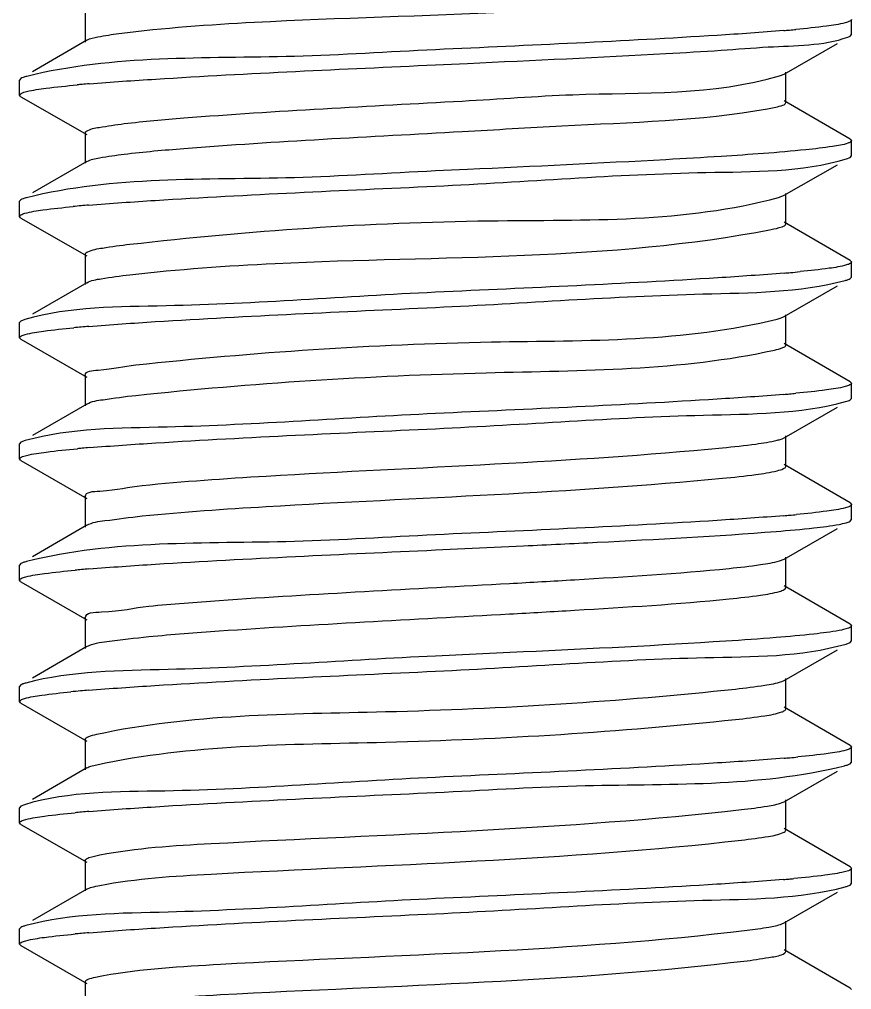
# Model space of a CAD drawing. Extents: x 1247970 to 1725648, y 860327 to 1277876.
# Drawn here: x 1330866.7 to 1330928.2, y 1200047.7 to 1200119.5 of the extents above; entities that cross this region are included whole.
import ezdxf

# ---------------------------------------------------------------- set-up
doc = ezdxf.new("R2010")
doc.units = 0
doc.header["$LTSCALE"] = 1000
doc.header["$MEASUREMENT"] = 0
doc.layers.get('0').update_dxf_attribs({"color": 254})
doc.layers.add('TK', color=4, linetype='Continuous')

# ---------------------------------------------------------------- blocks, each defined once
blk = doc.blocks.new('A$C63786A89')
at = {"linetype": 'Continuous'}
for p, q in [((-2145.461, 7476.357), (-2145.461, 7474.101)), ((-2088.804, 7474.656), (-2088.804, 7475.775)), ((-2145.343, 7474.237), (-2149.364, 7471.907)), ((-2089.074, 7474.466), (-2088.905, 7474.54)), ((-2088.905, 7474.54), (-2088.804, 7474.656)), ((-2093.794, 7471.733), (-2089.847, 7474)), ((-2119.568, 7472.412), (-2117.211, 7472.522)), ((-2093.675, 7469.615), (-2093.675, 7471.871)), ((-2150.233, 7471.403), (-2150.332, 7471.289)), ((-2150.332, 7470.169), (-2150.332, 7471.289)), ((-2094.129, 7471.603), (-2093.796, 7471.733)), ((-2150.231, 7470.054), (-2150.332, 7470.17)), ((-2150.231, 7470.054), (-2145.341, 7467.247)), ((-2088.903, 7466.917), (-2093.792, 7469.751)), ((-2145.461, 7467.384), (-2145.461, 7465.128)), ((-2088.903, 7466.917), (-2088.804, 7466.802)), ((-2088.804, 7465.683), (-2088.804, 7466.802)), ((-2089.176, 7465.461), (-2088.905, 7465.567)), ((-2088.905, 7465.567), (-2088.804, 7465.683)), ((-2145.343, 7465.264), (-2149.364, 7462.934)), ((-2093.794, 7462.76), (-2089.847, 7465.027)), ((-2117.211, 7464.669), (-2119.568, 7464.559)), ((-2093.675, 7460.642), (-2093.675, 7462.898)), ((-2150.233, 7462.43), (-2150.332, 7462.317)), ((-2150.332, 7461.196), (-2150.332, 7462.316)), ((-2150.231, 7461.081), (-2150.332, 7461.196)), ((-2150.231, 7461.081), (-2145.341, 7458.274)), ((-2088.903, 7457.944), (-2093.792, 7460.778)), ((-2145.461, 7458.411), (-2145.461, 7456.155)), ((-2088.903, 7457.944), (-2088.804, 7457.83)), ((-2088.804, 7456.71), (-2088.804, 7457.829)), ((-2145.343, 7456.291), (-2149.364, 7453.961)), ((-2088.905, 7456.594), (-2088.804, 7456.71)), ((-2093.794, 7453.788), (-2089.847, 7456.054)), ((-2093.675, 7451.669), (-2093.675, 7453.925)), ((-2150.233, 7453.458), (-2150.332, 7453.342)), ((-2150.332, 7452.224), (-2150.332, 7453.343)), ((-2149.928, 7453.575), (-2150.232, 7453.458)), ((-2150.231, 7452.108), (-2150.332, 7452.224)), ((-2150.231, 7452.108), (-2145.341, 7449.301)), ((-2088.903, 7448.971), (-2093.792, 7451.805)), ((-2145.461, 7449.438), (-2145.461, 7447.182)), ((-2088.903, 7448.971), (-2088.804, 7448.857)), ((-2088.804, 7447.737), (-2088.804, 7448.857)), ((-2088.905, 7447.621), (-2088.804, 7447.737)), ((-2145.343, 7447.318), (-2149.364, 7444.988)), ((-2093.794, 7444.815), (-2089.847, 7447.081)), ((-2149.896, 7444.611), (-2150.232, 7444.485)), ((-2093.675, 7442.696), (-2093.675, 7444.952)), ((-2150.233, 7444.485), (-2150.332, 7444.37)), ((-2150.332, 7443.251), (-2150.332, 7444.37)), ((-2150.231, 7443.135), (-2150.332, 7443.251)), ((-2150.231, 7443.135), (-2145.341, 7440.328)), ((-2088.903, 7439.998), (-2093.792, 7442.832)), ((-2145.461, 7440.466), (-2145.461, 7438.21)), ((-2088.903, 7439.998), (-2088.804, 7439.884)), ((-2088.804, 7438.764), (-2088.804, 7439.884)), ((-2145.343, 7438.346), (-2149.364, 7436.015)), ((-2088.905, 7438.649), (-2088.804, 7438.765)), ((-2093.794, 7435.842), (-2089.847, 7438.108)), ((-2119.568, 7436.521), (-2113.063, 7436.825)), ((-2093.675, 7433.723), (-2093.675, 7435.979)), ((-2150.233, 7435.512), (-2150.332, 7435.398)), ((-2150.332, 7434.278), (-2150.332, 7435.397)), ((-2094.121, 7435.713), (-2093.795, 7435.842)), ((-2150.231, 7434.162), (-2150.332, 7434.278)), ((-2150.231, 7434.162), (-2145.341, 7431.355)), ((-2088.903, 7431.025), (-2093.792, 7433.859)), ((-2145.461, 7431.493), (-2145.461, 7429.237)), ((-2088.903, 7431.025), (-2088.804, 7430.911)), ((-2088.804, 7429.791), (-2088.804, 7430.911)), ((-2089.206, 7429.56), (-2088.905, 7429.676)), ((-2088.905, 7429.676), (-2088.804, 7429.792)), ((-2145.343, 7429.373), (-2149.364, 7427.042)), ((-2113.063, 7428.972), (-2119.568, 7428.668)), ((-2093.794, 7426.869), (-2089.847, 7429.135)), ((-2093.973, 7426.789), (-2093.795, 7426.869)), ((-2093.675, 7424.75), (-2093.675, 7427.006)), ((-2150.233, 7426.539), (-2150.332, 7426.424)), ((-2150.332, 7425.305), (-2150.332, 7426.424)), ((-2150.231, 7425.189), (-2150.332, 7425.305)), ((-2150.231, 7425.189), (-2145.341, 7422.383)), ((-2088.903, 7422.053), (-2093.792, 7424.886)), ((-2145.461, 7422.52), (-2145.461, 7420.264)), ((-2088.903, 7422.053), (-2088.804, 7421.939)), ((-2088.804, 7420.819), (-2088.804, 7421.938)), ((-2145.343, 7420.4), (-2149.364, 7418.069)), ((-2088.905, 7420.703), (-2088.804, 7420.818)), ((-2093.794, 7417.896), (-2089.847, 7420.162)), ((-2093.675, 7415.777), (-2093.675, 7418.033)), ((-2150.233, 7417.566), (-2150.332, 7417.451)), ((-2150.332, 7416.332), (-2150.332, 7417.452)), ((-2149.96, 7417.674), (-2150.232, 7417.566)), ((-2093.934, 7417.831), (-2093.794, 7417.896)), ((-2150.231, 7416.216), (-2150.332, 7416.332)), ((-2150.231, 7416.216), (-2145.341, 7413.41)), ((-2088.903, 7413.08), (-2093.792, 7415.913)), ((-2145.461, 7413.547), (-2145.461, 7411.291)), ((-2088.903, 7413.08), (-2088.804, 7412.965)), ((-2088.804, 7411.846), (-2088.804, 7412.965)), ((-2088.905, 7411.73), (-2088.804, 7411.846)), ((-2145.343, 7411.427), (-2149.364, 7409.097)), ((-2093.794, 7408.923), (-2089.847, 7411.19)), ((-2093.954, 7408.851), (-2093.794, 7408.923)), ((-2093.675, 7406.805), (-2093.675, 7409.061)), ((-2150.233, 7408.593), (-2150.332, 7408.479)), ((-2150.332, 7407.359), (-2150.332, 7408.479)), ((-2150.231, 7407.244), (-2150.332, 7407.359)), ((-2150.231, 7407.244), (-2145.341, 7404.437)), ((-2088.903, 7404.107), (-2093.792, 7406.941)), ((-2145.461, 7404.574), (-2145.461, 7402.318)), ((-2088.903, 7404.107), (-2088.804, 7403.992))]:
    blk.add_line(p, q, dxfattribs=at)
for centre, radius, start, end in [((-2104.138, 7596.718), 122.206, 274.84469, 275.0439), ((-2102.571, 7578.992), 104.411, 275.04251, 275.30592), ((-2136.241, 7363.351), 108.027, 95.0258, 95.2176), ((-2134.688, 7345.658), 125.788, 94.77978, 95.0242), ((-2136.855, 7361.183), 101.194, 95.05427, 95.39279), ((-2134.858, 7338.656), 123.81, 94.79824, 95.05634), ((-2103.975, 7576.897), 120.324, 274.86406, 275.07588), ((-2101.959, 7554.327), 97.664, 275.06926, 275.49154), ((-2136.752, 7351.079), 102.331, 95.04927, 95.36277), ((-2134.823, 7329.273), 124.221, 94.79381, 95.05055), ((-2104.142, 7569.853), 122.26, 274.84407, 275.04314), ((-2102.586, 7552.238), 104.576, 275.04185, 275.30177), ((-2136.19, 7335.865), 108.597, 95.0234, 95.20382), ((-2134.674, 7318.577), 125.951, 94.77815, 95.0216), ((-2104.12, 7560.623), 122.002, 274.84652, 275.04768), ((-2102.496, 7542.271), 103.578, 275.04581, 275.32782), ((-2136.553, 7330.932), 104.541, 95.04051, 95.30424), ((-2134.776, 7310.788), 124.763, 94.78943, 95.04046), ((-2137.194, 7328.99), 97.481, 95.06841, 95.49857), ((-2134.939, 7303.699), 122.872, 94.80657, 95.07373), ((-2104.059, 7541.971), 121.293, 274.85404, 275.05867), ((-2102.292, 7522.076), 101.32, 275.05529, 275.38761), ((-2136.561, 7313.072), 104.454, 95.04078, 95.30645), ((-2134.777, 7292.849), 124.756, 94.78924, 95.04077), ((-2104.233, 7535.004), 123.306, 274.83319, 275.02702), ((-2102.894, 7519.77), 108.013, 275.0273, 275.2165), ((-2136.549, 7303.964), 104.59, 95.04032, 95.30287), ((-2134.776, 7283.864), 124.768, 94.78941, 95.04024)]:
    blk.add_arc(centre, radius, start, end, dxfattribs=at)
for points, knots in [([(-2142.976, 7474.732), (-2139.65, 7475.161), (-2123.75, 7476.26), (-2107.726, 7476.115), (-2095.302, 7478.078)], [0, 0, 0, 0, 0.21048, 1, 1, 1, 1]), ([(-2089.272, 7475.526), (-2089.725, 7475.405), (-2090.943, 7475.229), (-2092.161, 7475.098), (-2092.915, 7475.028)], [0, 0, 0, 0, 0.382555, 1, 1, 1, 1]), ([(-2088.805, 7475.775), (-2088.805, 7475.718), (-2088.996, 7475.598), (-2089.152, 7475.558), (-2089.272, 7475.526)], [0, 0, 0, 0, 0.314889, 1, 1, 1, 1]), ([(-2093.817, 7474.948), (-2095.455, 7474.81), (-2104.033, 7474.227), (-2112.622, 7473.854), (-2119.568, 7473.532)], [0, 0, 0, 0, 0.191213, 1, 1, 1, 1]), ([(-2145.343, 7474.237), (-2145.098, 7474.378), (-2144.284, 7474.534), (-2143.497, 7474.665), (-2142.976, 7474.732)], [0, 0, 0, 0, 0.35001, 1, 1, 1, 1]), ([(-2098.446, 7473.493), (-2097.284, 7473.567), (-2094.173, 7473.858), (-2090.94, 7473.811), (-2089.074, 7474.466)], [0, 0, 0, 0, 0.370574, 1, 1, 1, 1]), ([(-2119.568, 7473.532), (-2123.044, 7473.371), (-2133.089, 7472.69), (-2143.373, 7473.158), (-2149.794, 7471.556)], [0, 0, 0, 0, 0.344677, 1, 1, 1, 1]), ([(-2117.211, 7472.522), (-2112.318, 7472.75), (-2106.061, 7473.041), (-2099.809, 7473.406), (-2098.446, 7473.493)], [0, 0, 0, 0, 0.782067, 1, 1, 1, 1]), ([(-2145.17, 7471.009), (-2143.531, 7471.146), (-2135.003, 7471.721), (-2126.463, 7472.092), (-2119.568, 7472.412)], [0, 0, 0, 0, 0.192345, 1, 1, 1, 1]), ([(-2149.794, 7471.556), (-2149.882, 7471.534), (-2150.031, 7471.493), (-2150.177, 7471.435), (-2150.232, 7471.403)], [0, 0, 0, 0, 0.588701, 1, 1, 1, 1]), ([(-2117.584, 7469.737), (-2114.858, 7469.888), (-2107.071, 7470.513), (-2099.032, 7470.149), (-2094.129, 7471.603)], [0, 0, 0, 0, 0.348013, 1, 1, 1, 1]), ([(-2150.33, 7470.17), (-2150.329, 7470.233), (-2150.107, 7470.359), (-2149.933, 7470.402), (-2149.797, 7470.436)], [0, 0, 0, 0, 0.309989, 1, 1, 1, 1]), ([(-2149.797, 7470.436), (-2149.326, 7470.554), (-2148.079, 7470.73), (-2146.831, 7470.86), (-2146.064, 7470.93)], [0, 0, 0, 0, 0.386974, 1, 1, 1, 1]), ([(-2142.585, 7468.064), (-2141.12, 7468.24), (-2132.795, 7468.952), (-2124.451, 7469.357), (-2117.584, 7469.737)], [0, 0, 0, 0, 0.176637, 1, 1, 1, 1]), ([(-2117.584, 7467.481), (-2115.129, 7467.617), (-2107.605, 7468.098), (-2100.021, 7468.282), (-2095.009, 7469.154)], [0, 0, 0, 0, 0.325845, 1, 1, 1, 1]), ([(-2095.009, 7469.154), (-2094.673, 7469.213), (-2094.301, 7469.3), (-2093.676, 7469.479), (-2093.675, 7469.615)], [0, 0, 0, 0, 0.715061, 1, 1, 1, 1]), ([(-2145.367, 7467.506), (-2145.098, 7467.68), (-2144.126, 7467.835), (-2143.208, 7467.989), (-2142.585, 7468.064)], [0, 0, 0, 0, 0.337816, 1, 1, 1, 1]), ([(-2145.46, 7467.384), (-2145.46, 7467.406), (-2145.436, 7467.458), (-2145.393, 7467.489), (-2145.367, 7467.506)], [0, 0, 0, 0, 0.411843, 1, 1, 1, 1]), ([(-2142.585, 7465.808), (-2141.12, 7465.984), (-2132.795, 7466.696), (-2124.451, 7467.101), (-2117.584, 7467.481)], [0, 0, 0, 0, 0.176637, 1, 1, 1, 1]), ([(-2089.074, 7466.613), (-2089.438, 7466.485), (-2090.483, 7466.321), (-2091.521, 7466.194), (-2092.182, 7466.127)], [0, 0, 0, 0, 0.367326, 1, 1, 1, 1]), ([(-2088.805, 7466.802), (-2088.805, 7466.763), (-2088.902, 7466.672), (-2089.004, 7466.637), (-2089.074, 7466.613)], [0, 0, 0, 0, 0.342094, 1, 1, 1, 1]), ([(-2145.343, 7465.264), (-2145.063, 7465.426), (-2144.111, 7465.588), (-2143.196, 7465.734), (-2142.585, 7465.808)], [0, 0, 0, 0, 0.344656, 1, 1, 1, 1]), ([(-2119.568, 7463.44), (-2112.9, 7463.749), (-2102.861, 7464.622), (-2092.51, 7464.462), (-2089.176, 7465.461)], [0, 0, 0, 0, 0.657254, 1, 1, 1, 1]), ([(-2098.446, 7465.64), (-2099.809, 7465.553), (-2106.061, 7465.187), (-2112.318, 7464.896), (-2117.211, 7464.669)], [0, 0, 0, 0, 0.217933, 1, 1, 1, 1]), ([(-2119.568, 7464.559), (-2123.046, 7464.398), (-2133.092, 7463.716), (-2143.378, 7464.189), (-2149.797, 7462.582)], [0, 0, 0, 0, 0.344786, 1, 1, 1, 1]), ([(-2145.214, 7462.032), (-2143.576, 7462.17), (-2135.033, 7462.747), (-2126.479, 7463.119), (-2119.568, 7463.44)], [0, 0, 0, 0, 0.191987, 1, 1, 1, 1]), ([(-2149.797, 7462.582), (-2149.885, 7462.56), (-2150.033, 7462.519), (-2150.177, 7462.462), (-2150.232, 7462.43)], [0, 0, 0, 0, 0.588358, 1, 1, 1, 1]), ([(-2142.167, 7459.139), (-2133.352, 7460.136), (-2117.438, 7461.27), (-2101.109, 7460.714), (-2094.206, 7462.608)], [0, 0, 0, 0, 0.553472, 1, 1, 1, 1]), ([(-2094.206, 7462.608), (-2094.125, 7462.63), (-2093.985, 7462.673), (-2093.849, 7462.73), (-2093.796, 7462.76)], [0, 0, 0, 0, 0.577372, 1, 1, 1, 1]), ([(-2149.928, 7461.428), (-2149.492, 7461.553), (-2148.3, 7461.728), (-2147.109, 7461.859), (-2146.366, 7461.93)], [0, 0, 0, 0, 0.377599, 1, 1, 1, 1]), ([(-2150.33, 7461.196), (-2150.331, 7461.247), (-2150.171, 7461.36), (-2150.032, 7461.398), (-2149.928, 7461.428)], [0, 0, 0, 0, 0.321011, 1, 1, 1, 1]), ([(-2094.743, 7460.23), (-2094.473, 7460.282), (-2094.162, 7460.354), (-2093.677, 7460.529), (-2093.676, 7460.642)], [0, 0, 0, 0, 0.708865, 1, 1, 1, 1]), ([(-2142.167, 7456.883), (-2138.594, 7457.287), (-2122.793, 7458.431), (-2106.77, 7457.897), (-2094.743, 7460.23)], [0, 0, 0, 0, 0.226941, 1, 1, 1, 1]), ([(-2145.277, 7458.582), (-2144.937, 7458.739), (-2143.879, 7458.915), (-2142.843, 7459.063), (-2142.167, 7459.139)], [0, 0, 0, 0, 0.355088, 1, 1, 1, 1]), ([(-2145.46, 7458.411), (-2145.46, 7458.443), (-2145.402, 7458.522), (-2145.326, 7458.559), (-2145.277, 7458.582)], [0, 0, 0, 0, 0.373584, 1, 1, 1, 1]), ([(-2089.176, 7457.607), (-2089.593, 7457.482), (-2090.744, 7457.311), (-2091.893, 7457.181), (-2092.612, 7457.111)], [0, 0, 0, 0, 0.375717, 1, 1, 1, 1]), ([(-2088.805, 7457.83), (-2088.805, 7457.782), (-2088.949, 7457.673), (-2089.08, 7457.636), (-2089.176, 7457.607)], [0, 0, 0, 0, 0.325297, 1, 1, 1, 1]), ([(-2145.343, 7456.291), (-2145.026, 7456.476), (-2143.925, 7456.64), (-2142.875, 7456.803), (-2142.167, 7456.883)], [0, 0, 0, 0, 0.340041, 1, 1, 1, 1]), ([(-2093.772, 7457.007), (-2095.41, 7456.867), (-2104.002, 7456.282), (-2112.607, 7455.909), (-2119.568, 7455.586)], [0, 0, 0, 0, 0.190813, 1, 1, 1, 1]), ([(-2119.568, 7454.467), (-2112.978, 7454.773), (-2102.946, 7455.564), (-2092.681, 7455.553), (-2089.275, 7456.46)], [0, 0, 0, 0, 0.651773, 1, 1, 1, 1]), ([(-2089.275, 7456.46), (-2089.201, 7456.479), (-2089.075, 7456.517), (-2088.953, 7456.567), (-2088.905, 7456.594)], [0, 0, 0, 0, 0.580929, 1, 1, 1, 1]), ([(-2119.568, 7455.586), (-2126.209, 7455.278), (-2136.247, 7454.435), (-2146.568, 7454.541), (-2149.928, 7453.575)], [0, 0, 0, 0, 0.655366, 1, 1, 1, 1]), ([(-2145.204, 7453.06), (-2143.566, 7453.197), (-2135.026, 7453.775), (-2126.475, 7454.146), (-2119.568, 7454.467)], [0, 0, 0, 0, 0.192044, 1, 1, 1, 1]), ([(-2141.724, 7450.215), (-2132.988, 7451.146), (-2117.24, 7452.231), (-2101.16, 7451.892), (-2094.312, 7453.607)], [0, 0, 0, 0, 0.554468, 1, 1, 1, 1]), ([(-2094.312, 7453.607), (-2094.208, 7453.633), (-2094.032, 7453.683), (-2093.861, 7453.75), (-2093.796, 7453.788)], [0, 0, 0, 0, 0.587381, 1, 1, 1, 1]), ([(-2149.896, 7452.464), (-2149.454, 7452.586), (-2148.256, 7452.761), (-2147.06, 7452.891), (-2146.316, 7452.961)], [0, 0, 0, 0, 0.380364, 1, 1, 1, 1]), ([(-2150.33, 7452.224), (-2150.33, 7452.278), (-2150.156, 7452.394), (-2150.008, 7452.433), (-2149.896, 7452.464)], [0, 0, 0, 0, 0.318141, 1, 1, 1, 1]), ([(-2141.724, 7447.959), (-2133.123, 7448.876), (-2117.412, 7449.856), (-2101.471, 7449.778), (-2094.507, 7451.306)], [0, 0, 0, 0, 0.548159, 1, 1, 1, 1]), ([(-2094.507, 7451.306), (-2094.296, 7451.352), (-2094.041, 7451.412), (-2093.677, 7451.577), (-2093.676, 7451.669)], [0, 0, 0, 0, 0.700771, 1, 1, 1, 1]), ([(-2145.459, 7449.438), (-2145.461, 7449.781), (-2143.543, 7449.837), (-2142.655, 7450.116), (-2141.724, 7450.215)], [0, 0, 0, 0, 0.26768, 1, 1, 1, 1]), ([(-2089.275, 7448.606), (-2089.729, 7448.485), (-2090.949, 7448.31), (-2092.168, 7448.179), (-2092.923, 7448.109)], [0, 0, 0, 0, 0.382843, 1, 1, 1, 1]), ([(-2088.805, 7448.857), (-2088.805, 7448.799), (-2088.997, 7448.679), (-2089.155, 7448.638), (-2089.275, 7448.606)], [0, 0, 0, 0, 0.314518, 1, 1, 1, 1]), ([(-2145.343, 7447.318), (-2144.987, 7447.526), (-2143.727, 7447.691), (-2142.534, 7447.873), (-2141.724, 7447.959)], [0, 0, 0, 0, 0.335908, 1, 1, 1, 1]), ([(-2093.818, 7448.03), (-2095.456, 7447.891), (-2104.034, 7447.308), (-2112.623, 7446.936), (-2119.568, 7446.613)], [0, 0, 0, 0, 0.191221, 1, 1, 1, 1]), ([(-2119.568, 7445.494), (-2112.964, 7445.8), (-2102.93, 7446.605), (-2092.651, 7446.57), (-2089.257, 7447.492)], [0, 0, 0, 0, 0.65275, 1, 1, 1, 1]), ([(-2089.257, 7447.492), (-2089.187, 7447.511), (-2089.067, 7447.547), (-2088.951, 7447.595), (-2088.905, 7447.621)], [0, 0, 0, 0, 0.578777, 1, 1, 1, 1]), ([(-2119.568, 7446.613), (-2126.185, 7446.306), (-2136.221, 7445.489), (-2146.514, 7445.547), (-2149.896, 7444.611)], [0, 0, 0, 0, 0.653697, 1, 1, 1, 1]), ([(-2145.165, 7444.09), (-2143.527, 7444.227), (-2135, 7444.803), (-2126.462, 7445.174), (-2119.568, 7445.494)], [0, 0, 0, 0, 0.192375, 1, 1, 1, 1]), ([(-2098.355, 7444.08), (-2097.528, 7444.159), (-2096.172, 7444.308), (-2094.818, 7444.507), (-2094.299, 7444.638)], [0, 0, 0, 0, 0.608511, 1, 1, 1, 1]), ([(-2094.299, 7444.638), (-2094.198, 7444.663), (-2094.026, 7444.712), (-2093.859, 7444.778), (-2093.795, 7444.815)], [0, 0, 0, 0, 0.586653, 1, 1, 1, 1]), ([(-2149.798, 7443.517), (-2149.324, 7443.636), (-2148.068, 7443.812), (-2146.811, 7443.944), (-2146.039, 7444.014)], [0, 0, 0, 0, 0.386699, 1, 1, 1, 1]), ([(-2141.254, 7441.291), (-2138.204, 7441.599), (-2123.903, 7442.566), (-2109.568, 7443.001), (-2098.355, 7444.08)], [0, 0, 0, 0, 0.213912, 1, 1, 1, 1]), ([(-2150.33, 7443.251), (-2150.329, 7443.314), (-2150.107, 7443.44), (-2149.934, 7443.483), (-2149.798, 7443.517)], [0, 0, 0, 0, 0.309937, 1, 1, 1, 1]), ([(-2094.299, 7442.382), (-2094.14, 7442.422), (-2093.937, 7442.472), (-2093.676, 7442.622), (-2093.676, 7442.696)], [0, 0, 0, 0, 0.689828, 1, 1, 1, 1]), ([(-2141.254, 7439.035), (-2138.204, 7439.343), (-2123.903, 7440.31), (-2109.568, 7440.745), (-2098.355, 7441.824)], [0, 0, 0, 0, 0.213912, 1, 1, 1, 1]), ([(-2098.355, 7441.824), (-2097.528, 7441.903), (-2096.172, 7442.052), (-2094.818, 7442.251), (-2094.299, 7442.382)], [0, 0, 0, 0, 0.608511, 1, 1, 1, 1]), ([(-2145.459, 7440.466), (-2145.459, 7440.849), (-2143.291, 7440.863), (-2142.302, 7441.185), (-2141.254, 7441.291)], [0, 0, 0, 0, 0.266854, 1, 1, 1, 1]), ([(-2089.257, 7439.638), (-2089.705, 7439.516), (-2090.917, 7439.342), (-2092.127, 7439.21), (-2092.878, 7439.14)], [0, 0, 0, 0, 0.381504, 1, 1, 1, 1]), ([(-2088.805, 7439.884), (-2088.805, 7439.828), (-2088.988, 7439.71), (-2089.141, 7439.67), (-2089.257, 7439.638)], [0, 0, 0, 0, 0.316296, 1, 1, 1, 1]), ([(-2145.343, 7438.346), (-2144.945, 7438.577), (-2143.518, 7438.741), (-2142.174, 7438.942), (-2141.254, 7439.035)], [0, 0, 0, 0, 0.332284, 1, 1, 1, 1]), ([(-2093.813, 7439.057), (-2095.45, 7438.918), (-2104.03, 7438.335), (-2112.62, 7437.963), (-2119.568, 7437.641)], [0, 0, 0, 0, 0.19116, 1, 1, 1, 1]), ([(-2094.382, 7437.891), (-2093.449, 7437.966), (-2091.893, 7438.107), (-2090.339, 7438.296), (-2089.723, 7438.414)], [0, 0, 0, 0, 0.598888, 1, 1, 1, 1]), ([(-2089.723, 7438.414), (-2089.552, 7438.447), (-2089.275, 7438.508), (-2089.001, 7438.594), (-2088.906, 7438.649)], [0, 0, 0, 0, 0.614997, 1, 1, 1, 1]), ([(-2119.568, 7437.641), (-2123.046, 7437.479), (-2133.092, 7436.797), (-2143.379, 7437.271), (-2149.798, 7435.664)], [0, 0, 0, 0, 0.344792, 1, 1, 1, 1]), ([(-2113.063, 7436.825), (-2111.246, 7436.912), (-2105.016, 7437.218), (-2098.785, 7437.535), (-2094.382, 7437.891)], [0, 0, 0, 0, 0.291742, 1, 1, 1, 1]), ([(-2145.193, 7435.115), (-2143.555, 7435.253), (-2135.019, 7435.829), (-2126.471, 7436.201), (-2119.568, 7436.521)], [0, 0, 0, 0, 0.192162, 1, 1, 1, 1]), ([(-2149.798, 7435.664), (-2149.885, 7435.642), (-2150.033, 7435.6), (-2150.177, 7435.544), (-2150.232, 7435.512)], [0, 0, 0, 0, 0.58834, 1, 1, 1, 1]), ([(-2097.861, 7435.156), (-2097.085, 7435.234), (-2095.834, 7435.381), (-2094.582, 7435.576), (-2094.121, 7435.713)], [0, 0, 0, 0, 0.618752, 1, 1, 1, 1]), ([(-2149.86, 7434.528), (-2149.406, 7434.649), (-2148.188, 7434.824), (-2146.971, 7434.955), (-2146.217, 7435.025)], [0, 0, 0, 0, 0.382878, 1, 1, 1, 1]), ([(-2114.093, 7434.04), (-2112.494, 7434.13), (-2107.08, 7434.448), (-2101.664, 7434.771), (-2097.861, 7435.156)], [0, 0, 0, 0, 0.295289, 1, 1, 1, 1]), ([(-2150.33, 7434.278), (-2150.33, 7434.335), (-2150.138, 7434.456), (-2149.981, 7434.496), (-2149.86, 7434.528)], [0, 0, 0, 0, 0.31456, 1, 1, 1, 1]), ([(-2140.759, 7432.367), (-2139.028, 7432.533), (-2130.146, 7433.202), (-2121.249, 7433.636), (-2114.093, 7434.04)], [0, 0, 0, 0, 0.195254, 1, 1, 1, 1]), ([(-2097.861, 7432.9), (-2097.085, 7432.978), (-2095.834, 7433.125), (-2094.582, 7433.32), (-2094.121, 7433.457)], [0, 0, 0, 0, 0.618752, 1, 1, 1, 1]), ([(-2094.121, 7433.457), (-2094.007, 7433.492), (-2093.85, 7433.536), (-2093.676, 7433.665), (-2093.676, 7433.723)], [0, 0, 0, 0, 0.674879, 1, 1, 1, 1]), ([(-2114.093, 7431.784), (-2112.494, 7431.874), (-2107.08, 7432.192), (-2101.664, 7432.515), (-2097.861, 7432.9)], [0, 0, 0, 0, 0.295289, 1, 1, 1, 1]), ([(-2145.459, 7431.493), (-2145.458, 7431.919), (-2143.025, 7431.886), (-2141.929, 7432.255), (-2140.759, 7432.367)], [0, 0, 0, 0, 0.266291, 1, 1, 1, 1]), ([(-2140.759, 7430.111), (-2139.028, 7430.277), (-2130.146, 7430.946), (-2121.249, 7431.38), (-2114.093, 7431.784)], [0, 0, 0, 0, 0.195254, 1, 1, 1, 1]), ([(-2089.723, 7430.561), (-2090.339, 7430.443), (-2091.893, 7430.254), (-2093.449, 7430.113), (-2094.382, 7430.037)], [0, 0, 0, 0, 0.401112, 1, 1, 1, 1]), ([(-2088.805, 7430.911), (-2088.805, 7430.815), (-2089.225, 7430.666), (-2089.491, 7430.605), (-2089.723, 7430.561)], [0, 0, 0, 0, 0.289268, 1, 1, 1, 1]), ([(-2145.342, 7429.373), (-2144.901, 7429.629), (-2143.298, 7429.79), (-2141.794, 7430.012), (-2140.759, 7430.111)], [0, 0, 0, 0, 0.329089, 1, 1, 1, 1]), ([(-2119.568, 7427.548), (-2112.925, 7427.857), (-2102.887, 7428.701), (-2092.565, 7428.593), (-2089.206, 7429.56)], [0, 0, 0, 0, 0.655449, 1, 1, 1, 1]), ([(-2094.382, 7430.037), (-2095.618, 7429.937), (-2101.841, 7429.506), (-2108.071, 7429.209), (-2113.063, 7428.972)], [0, 0, 0, 0, 0.198807, 1, 1, 1, 1]), ([(-2119.568, 7428.668), (-2126.158, 7428.362), (-2136.189, 7427.571), (-2146.454, 7427.582), (-2149.86, 7426.675)], [0, 0, 0, 0, 0.651775, 1, 1, 1, 1]), ([(-2145.235, 7426.139), (-2143.597, 7426.277), (-2135.047, 7426.856), (-2126.486, 7427.227), (-2119.568, 7427.548)], [0, 0, 0, 0, 0.1918, 1, 1, 1, 1]), ([(-2149.86, 7426.675), (-2149.934, 7426.655), (-2150.061, 7426.618), (-2150.184, 7426.567), (-2150.232, 7426.539)], [0, 0, 0, 0, 0.581779, 1, 1, 1, 1]), ([(-2097.393, 7426.232), (-2096.667, 7426.309), (-2095.525, 7426.456), (-2094.374, 7426.643), (-2093.973, 7426.789)], [0, 0, 0, 0, 0.631125, 1, 1, 1, 1]), ([(-2149.96, 7425.527), (-2149.545, 7425.652), (-2148.397, 7425.823), (-2147.252, 7425.953), (-2146.534, 7426.022)], [0, 0, 0, 0, 0.375761, 1, 1, 1, 1]), ([(-2144.619, 7422.885), (-2137.645, 7424.406), (-2121.702, 7424.338), (-2105.987, 7425.313), (-2097.393, 7426.232)], [0, 0, 0, 0, 0.45232, 1, 1, 1, 1]), ([(-2150.33, 7425.305), (-2150.331, 7425.353), (-2150.186, 7425.461), (-2150.056, 7425.498), (-2149.96, 7425.527)], [0, 0, 0, 0, 0.325451, 1, 1, 1, 1]), ([(-2097.393, 7423.976), (-2096.667, 7424.053), (-2095.525, 7424.2), (-2094.374, 7424.387), (-2093.973, 7424.533)], [0, 0, 0, 0, 0.631125, 1, 1, 1, 1]), ([(-2093.973, 7424.533), (-2093.895, 7424.562), (-2093.781, 7424.602), (-2093.676, 7424.707), (-2093.676, 7424.75)], [0, 0, 0, 0, 0.65392, 1, 1, 1, 1]), ([(-2144.619, 7420.629), (-2137.645, 7422.15), (-2121.702, 7422.082), (-2105.987, 7423.057), (-2097.393, 7423.976)], [0, 0, 0, 0, 0.45232, 1, 1, 1, 1]), ([(-2145.459, 7422.52), (-2145.459, 7422.613), (-2145.09, 7422.778), (-2144.833, 7422.838), (-2144.619, 7422.885)], [0, 0, 0, 0, 0.298842, 1, 1, 1, 1]), ([(-2089.206, 7421.707), (-2089.642, 7421.581), (-2090.839, 7421.407), (-2092.033, 7421.274), (-2092.779, 7421.204)], [0, 0, 0, 0, 0.377357, 1, 1, 1, 1]), ([(-2088.805, 7421.939), (-2088.804, 7421.888), (-2088.964, 7421.774), (-2089.103, 7421.737), (-2089.206, 7421.707)], [0, 0, 0, 0, 0.321089, 1, 1, 1, 1]), ([(-2093.795, 7421.113), (-2095.433, 7420.974), (-2104.018, 7420.39), (-2112.615, 7420.018), (-2119.568, 7419.695)], [0, 0, 0, 0, 0.191028, 1, 1, 1, 1]), ([(-2145.342, 7420.4), (-2145.255, 7420.45), (-2145.014, 7420.536), (-2144.768, 7420.596), (-2144.619, 7420.629)], [0, 0, 0, 0, 0.397335, 1, 1, 1, 1]), ([(-2119.568, 7418.575), (-2116.089, 7418.737), (-2106.042, 7419.419), (-2095.755, 7418.944), (-2089.336, 7420.552)], [0, 0, 0, 0, 0.344834, 1, 1, 1, 1]), ([(-2089.336, 7420.552), (-2089.249, 7420.574), (-2089.103, 7420.615), (-2088.96, 7420.671), (-2088.906, 7420.703)], [0, 0, 0, 0, 0.587358, 1, 1, 1, 1]), ([(-2119.568, 7419.695), (-2126.236, 7419.385), (-2136.275, 7418.512), (-2146.626, 7418.673), (-2149.96, 7417.674)], [0, 0, 0, 0, 0.657286, 1, 1, 1, 1]), ([(-2145.193, 7417.169), (-2143.555, 7417.307), (-2135.019, 7417.884), (-2126.471, 7418.255), (-2119.568, 7418.575)], [0, 0, 0, 0, 0.192157, 1, 1, 1, 1]), ([(-2096.95, 7417.307), (-2096.309, 7417.38), (-2095.301, 7417.517), (-2094.285, 7417.694), (-2093.934, 7417.831)], [0, 0, 0, 0, 0.631648, 1, 1, 1, 1]), ([(-2149.865, 7416.581), (-2149.412, 7416.702), (-2148.193, 7416.878), (-2146.975, 7417.009), (-2146.221, 7417.079)], [0, 0, 0, 0, 0.382441, 1, 1, 1, 1]), ([(-2144.382, 7413.961), (-2141.674, 7414.483), (-2125.798, 7415.434), (-2109.961, 7415.833), (-2096.95, 7417.307)], [0, 0, 0, 0, 0.17394, 1, 1, 1, 1]), ([(-2150.33, 7416.332), (-2150.33, 7416.389), (-2150.14, 7416.509), (-2149.984, 7416.549), (-2149.865, 7416.581)], [0, 0, 0, 0, 0.315045, 1, 1, 1, 1]), ([(-2096.95, 7415.051), (-2096.276, 7415.128), (-2095.245, 7415.276), (-2094.191, 7415.451), (-2093.854, 7415.609)], [0, 0, 0, 0, 0.645566, 1, 1, 1, 1]), ([(-2093.854, 7415.609), (-2093.806, 7415.632), (-2093.731, 7415.668), (-2093.675, 7415.746), (-2093.676, 7415.777)], [0, 0, 0, 0, 0.625023, 1, 1, 1, 1]), ([(-2144.382, 7411.705), (-2141.674, 7412.227), (-2125.798, 7413.178), (-2109.961, 7413.577), (-2096.95, 7415.051)], [0, 0, 0, 0, 0.17394, 1, 1, 1, 1]), ([(-2145.46, 7413.547), (-2145.459, 7413.661), (-2144.968, 7413.836), (-2144.654, 7413.908), (-2144.382, 7413.961)], [0, 0, 0, 0, 0.290846, 1, 1, 1, 1]), ([(-2089.336, 7412.699), (-2089.808, 7412.581), (-2091.056, 7412.405), (-2092.305, 7412.274), (-2093.073, 7412.204)], [0, 0, 0, 0, 0.386815, 1, 1, 1, 1]), ([(-2088.805, 7412.965), (-2088.806, 7412.902), (-2089.028, 7412.776), (-2089.201, 7412.733), (-2089.336, 7412.699)], [0, 0, 0, 0, 0.309976, 1, 1, 1, 1]), ([(-2145.342, 7411.427), (-2145.23, 7411.492), (-2144.908, 7411.594), (-2144.583, 7411.666), (-2144.382, 7411.705)], [0, 0, 0, 0, 0.385259, 1, 1, 1, 1]), ([(-2093.844, 7412.136), (-2095.482, 7411.998), (-2104.051, 7411.416), (-2112.631, 7411.044), (-2119.568, 7410.722)], [0, 0, 0, 0, 0.191422, 1, 1, 1, 1]), ([(-2119.568, 7409.602), (-2112.984, 7409.908), (-2102.953, 7410.693), (-2092.695, 7410.693), (-2089.284, 7411.593)], [0, 0, 0, 0, 0.651398, 1, 1, 1, 1]), ([(-2089.284, 7411.593), (-2089.208, 7411.613), (-2089.079, 7411.651), (-2088.954, 7411.702), (-2088.905, 7411.73)], [0, 0, 0, 0, 0.58188, 1, 1, 1, 1]), ([(-2119.568, 7410.722), (-2126.161, 7410.416), (-2136.194, 7409.621), (-2146.462, 7409.638), (-2149.865, 7408.728)], [0, 0, 0, 0, 0.652041, 1, 1, 1, 1]), ([(-2145.193, 7408.197), (-2143.555, 7408.334), (-2135.019, 7408.911), (-2126.471, 7409.282), (-2119.568, 7409.602)], [0, 0, 0, 0, 0.192165, 1, 1, 1, 1]), ([(-2149.865, 7408.728), (-2149.938, 7408.708), (-2150.063, 7408.671), (-2150.185, 7408.621), (-2150.232, 7408.593)], [0, 0, 0, 0, 0.581202, 1, 1, 1, 1]), ([(-2096.534, 7408.383), (-2095.993, 7408.449), (-2095.129, 7408.571), (-2094.263, 7408.735), (-2093.954, 7408.851)], [0, 0, 0, 0, 0.622926, 1, 1, 1, 1]), ([(-2149.861, 7407.609), (-2149.408, 7407.73), (-2148.188, 7407.905), (-2146.969, 7408.037), (-2146.215, 7408.107)], [0, 0, 0, 0, 0.382721, 1, 1, 1, 1]), ([(-2144.115, 7405.037), (-2141.261, 7405.531), (-2125.354, 7406.535), (-2109.444, 7406.824), (-2096.534, 7408.383)], [0, 0, 0, 0, 0.182175, 1, 1, 1, 1]), ([(-2150.33, 7407.359), (-2150.33, 7407.416), (-2150.139, 7407.537), (-2149.982, 7407.577), (-2149.861, 7407.609)], [0, 0, 0, 0, 0.314686, 1, 1, 1, 1]), ([(-2096.534, 7406.127), (-2095.913, 7406.202), (-2095, 7406.356), (-2094.031, 7406.51), (-2093.765, 7406.685)], [0, 0, 0, 0, 0.662909, 1, 1, 1, 1]), ([(-2093.765, 7406.685), (-2093.74, 7406.702), (-2093.698, 7406.733), (-2093.675, 7406.783), (-2093.675, 7406.805)], [0, 0, 0, 0, 0.586391, 1, 1, 1, 1]), ([(-2144.115, 7402.781), (-2141.261, 7403.275), (-2125.354, 7404.279), (-2109.444, 7404.568), (-2096.534, 7406.127)], [0, 0, 0, 0, 0.182175, 1, 1, 1, 1]), ([(-2145.46, 7404.574), (-2145.459, 7404.711), (-2144.828, 7404.889), (-2144.454, 7404.978), (-2144.115, 7405.037)], [0, 0, 0, 0, 0.284816, 1, 1, 1, 1])]:
    blk.add_open_spline(points, degree=3, knots=knots, dxfattribs=at)
blk.add_open_spline([(-2092.182, 7466.127), (-2094.265, 7465.914), (-2096.356, 7465.773), (-2098.446, 7465.64)], degree=3, dxfattribs=at)

msp = doc.modelspace()

# ---------------------------------------------------------------- block references
at = {"layer": 'TK'}
msp.add_blockref('A$C63786A89', (1333017.03, 1192643.735, -355), dxfattribs=at)

doc.saveas('drawing.dxf')
